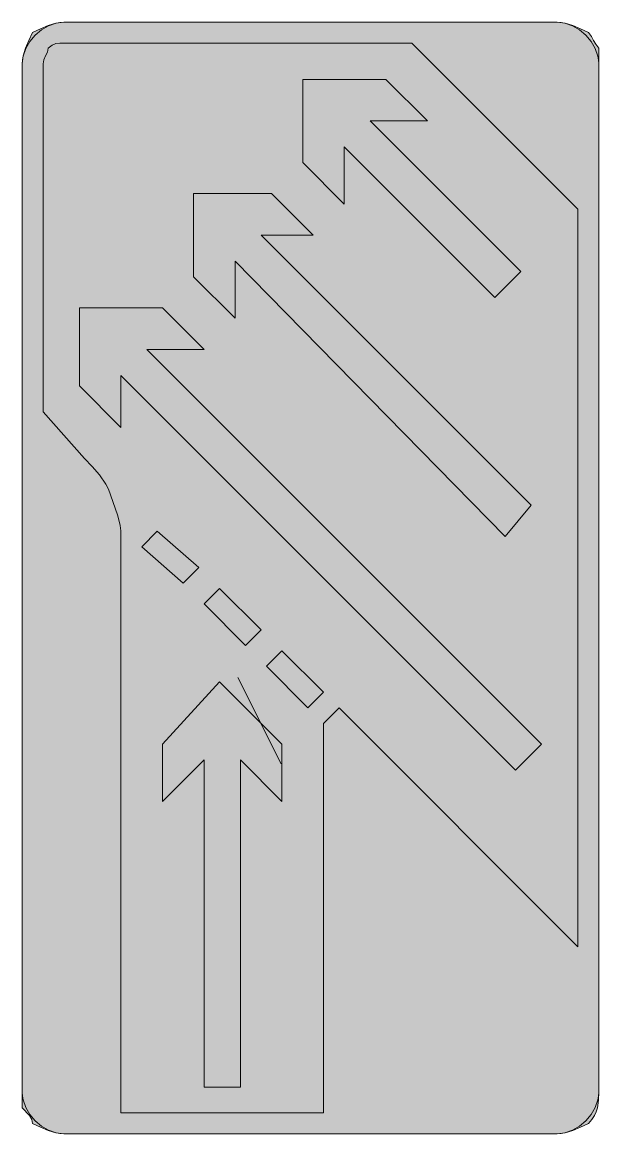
# Model space of a CAD drawing. Header units: metres. Extents: x 216 to 350, y 8 to 264.
import ezdxf

# ---------------------------------------------------------------- set-up
doc = ezdxf.new("R2010")
doc.units = ezdxf.units.M
for name, color, linetype, true_color in [('FILL_BLUE_0000FF', 7, 'Continuous', 0x0000ff), ('FILL_WHITE_FFFFFF', 7, 'Continuous', 0xffffff), ('STROKE_BLUE_0000FF', 7, 'Continuous', 0x0000ff), ('STROKE_WHITE_FFFFFF', 7, 'Continuous', 0xffffff)]:
    doc.layers.add(name, color=color, linetype=linetype, true_color=true_color)

msp = doc.modelspace()

# ---------------------------------------------------------------- hatches: boundary and pattern name
at = {"layer": 'FILL_BLUE_0000FF', "true_color": 0x0000ff}
h = msp.add_hatch(color=7, dxfattribs=at)
h.dxf.hatch_style = 1
h.paths.add_polyline_path([(306.45, 259.68), (344.85, 221.28), (344.85, 50.88), (289.65, 106.08), (286.05, 102.48), (286.05, 12.48), (239.25, 12.48), (239.25, 145.68), (239.2, 146.98), (239.04, 148.19), (238.5, 150.48), (236.85, 155.28), (236.35, 156.58), (235.74, 157.77), (234.3, 159.93), (232.63, 161.86), (230.85, 163.68), (221.25, 174.48), (221.25, 254.88), (221.44, 255.78), (221.85, 256.68), (222.26, 257.58), (222.45, 258.48), (223.35, 259.17), (224.25, 259.53), (225.15, 259.66), (226.05, 259.68), (306.45, 259.68)])
at = {"layer": 'FILL_WHITE_FFFFFF', "true_color": 0xffffff}
h = msp.add_hatch(color=7, dxfattribs=at)
h.dxf.hatch_style = 1
h.paths.add_polyline_path([(341.85, 264.27), (343.65, 263.73), (345.45, 262.96), (347.25, 262.08), (347.96, 261.18), (348.45, 260.28), (348.94, 259.38), (349.65, 258.48), (349.65, 254.88), (349.65, 17.28), (349.61, 15.48), (349.35, 13.68), (349.06, 12.78), (348.64, 11.88), (348.04, 10.98), (347.25, 10.08), (345.45, 9.2), (343.65, 8.43), (341.85, 7.89), (340.05, 7.68), (226.05, 7.68), (224.25, 7.89), (222.45, 8.43), (220.65, 9.2), (218.85, 10.08), (218.64, 10.98), (218.1, 11.88), (216.45, 13.68), (216.45, 17.28), (216.45, 254.88), (216.66, 256.68), (217.2, 258.48), (217.97, 260.28), (218.85, 262.08), (220.65, 262.96), (222.45, 263.73), (224.25, 264.27), (226.05, 264.48), (340.05, 264.48), (341.85, 264.27)])
h = msp.add_hatch(color=7, dxfattribs=at)
h.dxf.hatch_style = 1
h.paths.add_polyline_path([(300.45, 251.28), (310.05, 241.68), (296.85, 241.68), (331.65, 206.88), (325.65, 200.88), (290.85, 235.68), (290.85, 222.48), (281.25, 232.08), (281.25, 251.28), (300.45, 251.28)])
h = msp.add_hatch(color=7, dxfattribs=at)
h.dxf.hatch_style = 1
h.paths.add_polyline_path([(274.05, 224.88), (283.65, 215.28), (271.65, 215.28), (334.05, 152.88), (328.05, 145.68), (265.65, 209.28), (265.65, 196.08), (256.05, 205.68), (256.05, 224.88), (274.05, 224.88)])
h = msp.add_hatch(color=7, dxfattribs=at)
h.dxf.hatch_style = 1
h.paths.add_polyline_path([(248.85, 198.48), (258.45, 188.88), (245.25, 188.88), (336.45, 97.68), (330.45, 91.68), (239.25, 182.88), (239.25, 170.88), (229.65, 180.48), (229.65, 198.48), (248.85, 198.48)])
h = msp.add_hatch(color=7, dxfattribs=at)
h.dxf.hatch_style = 1
h.paths.add_polyline_path([(253.65, 134.88), (244.05, 143.28), (247.65, 146.88), (257.25, 138.48), (253.65, 134.88)])
h = msp.add_hatch(color=7, dxfattribs=at)
h.dxf.hatch_style = 1
h.paths.add_polyline_path([(268.05, 120.48), (258.45, 130.08), (262.05, 133.68), (271.65, 124.08), (268.05, 120.48)])
h = msp.add_hatch(color=7, dxfattribs=at)
h.dxf.hatch_style = 1
h.paths.add_polyline_path([(282.45, 106.08), (272.85, 115.68), (276.45, 119.28), (286.05, 109.68), (282.45, 106.08)])
h = msp.add_hatch(color=7, dxfattribs=at)
h.dxf.hatch_style = 1
h.paths.add_polyline_path([(276.45, 97.68), (276.45, 84.48), (266.85, 94.08), (266.85, 18.48), (258.45, 18.48), (258.45, 94.08), (248.85, 84.48), (248.85, 97.68), (262.05, 112.08), (276.45, 97.68)])

# ---------------------------------------------------------------- linework, layer by layer
at = {"layer": 'FILL_BLUE_0000FF', "lineweight": 0, "true_color": 0x0000ff}
msp.add_lwpolyline([(306.45, 259.68), (344.85, 221.28), (344.85, 50.88), (289.65, 106.08), (286.05, 102.48), (286.05, 12.48), (239.25, 12.48), (239.25, 145.68), (239.2, 146.98), (239.04, 148.19), (238.5, 150.48), (236.85, 155.28), (236.35, 156.58), (235.74, 157.77), (234.3, 159.93), (232.63, 161.86), (230.85, 163.68), (221.25, 174.48), (221.25, 254.88), (221.44, 255.78), (221.85, 256.68), (222.26, 257.58), (222.45, 258.48), (223.35, 259.17), (224.25, 259.53), (225.15, 259.66), (226.05, 259.68)], close=True, dxfattribs=at)
at = {"layer": 'FILL_WHITE_FFFFFF', "lineweight": 0, "true_color": 0xffffff}
for points in [[(341.85, 264.27), (343.65, 263.73), (345.45, 262.96), (347.25, 262.08), (347.96, 261.18), (348.45, 260.28), (348.94, 259.38), (349.65, 258.48), (349.65, 254.88), (349.65, 17.28), (349.61, 15.48), (349.35, 13.68), (349.06, 12.78), (348.64, 11.88), (348.04, 10.98), (347.25, 10.08), (345.45, 9.2), (343.65, 8.43), (341.85, 7.89), (340.05, 7.68), (226.05, 7.68), (224.25, 7.89), (222.45, 8.43), (220.65, 9.2), (218.85, 10.08), (218.64, 10.98), (218.1, 11.88), (216.45, 13.68), (216.45, 17.28), (216.45, 254.88), (216.66, 256.68), (217.2, 258.48), (217.97, 260.28), (218.85, 262.08), (220.65, 262.96), (222.45, 263.73), (224.25, 264.27), (226.05, 264.48), (340.05, 264.48)], [(300.45, 251.28), (310.05, 241.68), (296.85, 241.68), (331.65, 206.88), (325.65, 200.88), (290.85, 235.68), (290.85, 222.48), (281.25, 232.08), (281.25, 251.28)], [(274.05, 224.88), (283.65, 215.28), (271.65, 215.28), (334.05, 152.88), (328.05, 145.68), (265.65, 209.28), (265.65, 196.08), (256.05, 205.68), (256.05, 224.88)], [(248.85, 198.48), (258.45, 188.88), (245.25, 188.88), (336.45, 97.68), (330.45, 91.68), (239.25, 182.88), (239.25, 170.88), (229.65, 180.48), (229.65, 198.48)], [(253.65, 134.88), (244.05, 143.28), (247.65, 146.88), (257.25, 138.48)], [(268.05, 120.48), (258.45, 130.08), (262.05, 133.68), (271.65, 124.08)], [(282.45, 106.08), (272.85, 115.68), (276.45, 119.28), (286.05, 109.68)], [(276.45, 97.68), (276.45, 84.48), (266.85, 94.08), (266.85, 18.48), (258.45, 18.48), (258.45, 94.08), (248.85, 84.48), (248.85, 97.68), (262.05, 112.08)]]:
    msp.add_lwpolyline(points, close=True, dxfattribs=at)
at = {"layer": 'STROKE_BLUE_0000FF', "lineweight": 0, "true_color": 0x0000ff}
msp.add_lwpolyline([(340.05, 264.48), (340.95, 264.42), (341.84, 264.26), (343.58, 263.65), (345.2, 262.71), (346.65, 261.48), (347.88, 260.03), (348.82, 258.4), (349.43, 256.67), (349.59, 255.78), (349.65, 254.88), (349.65, 17.28), (349.59, 16.38), (349.43, 15.49), (348.82, 13.75), (347.88, 12.13), (346.65, 10.68), (345.2, 9.45), (343.58, 8.5), (341.84, 7.9), (340.95, 7.74), (340.05, 7.68), (226.05, 7.68), (225.15, 7.74), (224.26, 7.9), (222.53, 8.5), (220.9, 9.45), (219.45, 10.68), (218.22, 12.13), (217.27, 13.75), (216.67, 15.49), (216.51, 16.38), (216.45, 17.28), (216.45, 254.88), (216.51, 255.78), (216.67, 256.67), (217.27, 258.4), (218.22, 260.03), (219.45, 261.48), (220.9, 262.71), (222.53, 263.65), (224.26, 264.26), (225.15, 264.42), (226.05, 264.48), (340.05, 264.48)], dxfattribs=at)
at = {"layer": 'STROKE_WHITE_FFFFFF', "lineweight": 0, "true_color": 0xffffff}
msp.add_lwpolyline([(266.25, 113.12), (276.25, 93.12)], dxfattribs=at)

doc.saveas('drawing.dxf')
